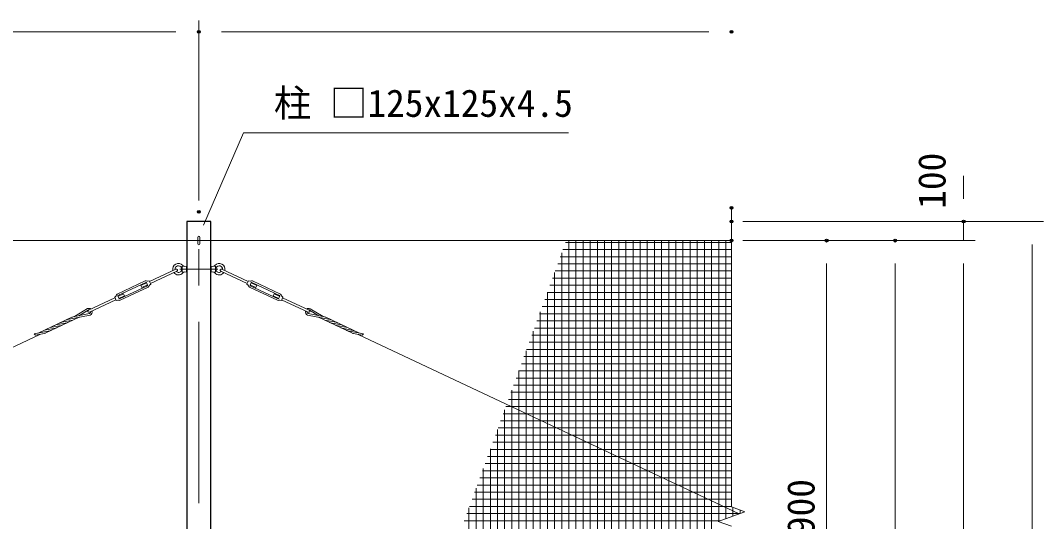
# Model space of a CAD drawing. Units: millimetres, scale not verified. Extents: x -12599 to 12601, y -8909 to 8911.
# Drawn here: x -955 to 4423, y 2328 to 4961 of the extents above; entities that cross this region are included whole.
import ezdxf
from ezdxf.enums import TextEntityAlignment as Align

# ---------------------------------------------------------------- set-up
doc = ezdxf.new("R2010")
doc.units = ezdxf.units.MM
doc.header["$LTSCALE"] = 30
doc.header["$PDMODE"] = 32
doc.header["$PDSIZE"] = 15
doc.linetypes.add('USER1', pattern=[50.8, 31.75, -6.35, 6.35, -6.35])
for name, color, linetype, lineweight in [('0-0_D-BMK', 2, 'USER1', 13), ('0-1_D-STR1', 1, 'Continuous', 25), ('0-2_D-STR3', 3, 'Continuous', 13), ('0-4_D-STR-DIM', 7, 'Continuous', 13), ('0-7_D-STR-TXT', 7, 'Continuous', 13), ('0-9_D-STR2', 7, 'Continuous', 13)]:
    doc.layers.add(name, color=color, linetype=linetype, lineweight=lineweight)
doc.layers.add('0-6_Defpoints', color=8, linetype='Continuous')
doc.styles.add('ＭＳ ゴシック', font='')
doc.styles.get('ＭＳ ゴシック').set_extended_font_data('MS Gothic')

msp = doc.modelspace()

# ---------------------------------------------------------------- linework, layer by layer
at = {"layer": '0-0_D-BMK'}
for p, q in [((-17.02, -2146.93), (-17.02, 3955.07)), ((-117.02, 3654.07), (82.98, 3654.07))]:
    msp.add_line(p, q, dxfattribs=at)
at = {"layer": '0-1_D-STR1'}
msp.add_lwpolyline([(45.48, 3904.07), (-79.52, 3904.07), (-79.52, -1895.93), (45.48, -1895.93)], close=True, dxfattribs=at)
at = {"layer": '0-2_D-STR3'}
for p, q in [((-23.02, 3821.07), (-23.02, 3787.07)), ((-11.02, 3821.07), (-11.02, 3787.07)), ((-9235.33, 3804.07), (2782.98, 3804.07)), ((-105.3, 3667.57), (-108.74, 3662.07)), ((-108.74, 3662.07), (-108.74, 3646.07)), ((-82.3, 3669.07), (-105.3, 3667.57)), ((-105.3, 3667.57), (-105.3, 3654.07)), ((-82.3, 3669.07), (-82.3, 3639.07)), ((-82.3, 3662.07), (-79.52, 3662.07)), ((45.48, 3662.07), (48.26, 3662.07)), ((48.26, 3669.07), (48.26, 3639.07)), ((71.26, 3667.57), (71.26, 3640.57)), ((74.7, 3662.07), (74.7, 3646.07)), ((-137.26, 3654.6), (-276.62, 3589.06)), ((-132.15, 3643.74), (-271.51, 3578.21)), ((-105.3, 3640.57), (-108.74, 3646.07)), ((-105.3, 3640.57), (-105.3, 3654.07)), ((-82.3, 3639.07), (-105.3, 3640.57)), ((-82.3, 3646.07), (-79.52, 3646.07)), ((45.48, 3646.07), (48.26, 3646.07)), ((48.26, 3639.07), (71.26, 3640.57)), ((71.26, 3640.57), (74.7, 3646.07)), ((98.11, 3643.74), (237.46, 3578.18)), ((103.22, 3654.6), (242.57, 3589.04)), ((-298.92, 3591.84), (-445.51, 3522.89)), ((-295.3, 3584.15), (-441.9, 3515.2)), ((-287.21, 3566.95), (-433.81, 3498.01)), ((-283.6, 3559.26), (-430.19, 3490.32)), ((-292, 3581.83), (-321.86, 3567.79)), ((-286.25, 3569.61), (-292.64, 3583.19)), ((-278.32, 3592.68), (-286.09, 3590.88)), ((-269.81, 3574.59), (-278.32, 3592.68)), ((-269.81, 3574.59), (-276.15, 3569.75)), ((235.75, 3574.56), (244.27, 3592.65)), ((235.75, 3574.56), (242.1, 3569.72)), ((244.27, 3592.65), (252.04, 3590.85)), ((249.54, 3559.23), (396.13, 3490.26)), ((252.2, 3569.58), (258.59, 3583.16)), ((253.16, 3566.92), (399.74, 3497.95)), ((257.95, 3581.8), (287.81, 3567.75)), ((261.25, 3584.11), (407.83, 3515.14)), ((264.87, 3591.8), (411.45, 3522.83)), ((-457.6, 3503.95), (-596.96, 3438.41)), ((-436.47, 3498.97), (-442.86, 3512.54)), ((-412.36, 3525.23), (-442.22, 3511.18)), ((-407.25, 3514.37), (-437.11, 3500.33)), ((-407.25, 3514.37), (-412.36, 3525.23)), ((373.18, 3514.32), (378.29, 3525.17)), ((373.18, 3514.32), (403.04, 3500.27)), ((378.29, 3525.17), (408.15, 3511.12)), ((402.41, 3498.91), (408.79, 3512.48)), ((423.54, 3503.89), (562.88, 3438.32)), ((-601.92, 3446.44), (-671.07, 3404.71)), ((-452.49, 3493.09), (-591.85, 3427.55)), ((-450.79, 3489.47), (-443.02, 3491.28)), ((416.72, 3489.41), (408.95, 3491.22)), ((418.43, 3493.03), (557.77, 3427.46)), ((567.85, 3446.35), (636.98, 3404.6)), ((-861.72, 3317.81), (-684.57, 3401.12)), ((-824.3, 3317.77), (-646.29, 3401.49)), ((-588.84, 3412.92), (-707.74, 3389.25)), ((-591.1, 3420.63), (-677.66, 3403.4)), ((-598.32, 3439.27), (-647.96, 3409.31)), ((554.76, 3412.83), (673.65, 3389.14)), ((557.01, 3420.54), (643.57, 3403.29)), ((564.24, 3439.18), (613.88, 3409.21)), ((790.2, 3317.64), (612.2, 3401.39)), ((827.62, 3317.67), (650.48, 3401.02)), ((-770.2, 3344.19), (-828.05, 3332.67)), ((-740.12, 3358.33), (-797.97, 3346.81)), ((-710.04, 3372.48), (-767.89, 3360.96)), ((-679.96, 3386.62), (-737.82, 3375.1)), ((645.87, 3386.52), (703.72, 3374.99)), ((675.95, 3372.37), (733.8, 3360.84)), ((706.03, 3358.22), (763.88, 3346.68)), ((736.1, 3344.06), (793.96, 3332.53)), ((-9654.15, -827.72), (-852.93, 3311.4)), ((-800.28, 3330.04), (-882.95, 3313.58)), ((-830.36, 3315.89), (-875.51, 3306.9)), ((766.18, 3329.91), (848.85, 3313.44)), ((796.26, 3315.76), (841.4, 3306.76)), ((820, 3311.03), (2823.97, 2368.99))]:
    msp.add_line(p, q, dxfattribs=at)
for points in [[(48.26, 3669.07), (71.26, 3667.57), (74.7, 3662.07)], [(-286.89, 3570.97), (-316.76, 3556.93), (-321.86, 3567.79)], [(252.84, 3570.94), (282.7, 3556.89), (287.81, 3567.75)], [(-450.79, 3489.47), (-459.3, 3507.57), (-452.96, 3512.4)], [(416.72, 3489.41), (425.24, 3507.51), (418.89, 3512.34)]]:
    msp.add_lwpolyline(points, dxfattribs=at)
for centre, radius, start, end in [((-17.02, 3821.07), 6, 0, 180), ((-17.02, 3787.07), 6, 180, 0), ((-124.3, 3654.07), 30, 40.33299, 193.65013), ((-124.3, 3654.07), 17.5, 27.20289, 185.13605), ((-90.76, 3682.54), 14, 220.33299, 273.7314), ((56.72, 3682.54), 14, 266.2686, 319.66701), ((90.26, 3654.07), 30, 346.33902, 139.66701), ((90.26, 3654.07), 17.5, 354.85311, 152.79711), ((-124.3, 3654.07), 30, 216.72405, 319.66701), ((-134.71, 3649.17), 6, 295.18709, 115.18709), ((-124.3, 3654.07), 17.5, 225.23813, 332.79711), ((-90.76, 3625.59), 14, 86.2686, 139.66701), ((-90.76, 3625.59), 14, 86.2686, 139.66701), ((56.72, 3625.59), 14, 40.33299, 93.7314), ((90.26, 3654.07), 30, 220.33299, 323.26511), ((90.26, 3654.07), 17.5, 207.20289, 314.75102), ((100.67, 3649.17), 6, 64.80206, 244.80206), ((-294.45, 3582.34), 10.5, 59.06821, 115.18709), ((-294.45, 3582.34), 2, 25.18709, 115.18709), ((-287, 3594.77), 4, 239.06821, 283.08784), ((-288.06, 3568.76), 2, 295.18709, 25.18709), ((-288.06, 3568.76), 10.5, 295.18709, 351.30597), ((-273.73, 3566.57), 4, 127.28634, 171.30597), ((239.68, 3566.54), 4, 8.68318, 52.70281), ((254.01, 3568.73), 10.5, 188.68318, 244.80206), ((254.01, 3568.73), 2, 154.80206, 244.80206), ((252.95, 3594.74), 4, 256.90132, 300.92095), ((260.4, 3582.3), 10.5, 64.80206, 120.92095), ((260.4, 3582.3), 2, 64.80206, 154.80206), ((-455.38, 3515.58), 4, 307.28634, 351.30597), ((-441.05, 3513.39), 10.5, 115.18709, 171.30597), ((-441.05, 3513.39), 2, 115.18709, 205.18709), ((-434.66, 3499.82), 2, 205.18709, 295.18709), ((400.6, 3499.76), 2, 244.80206, 334.80206), ((406.98, 3513.33), 2, 334.80206, 64.80206), ((406.98, 3513.33), 10.5, 8.68318, 64.80206), ((421.32, 3515.52), 4, 188.68318, 232.70281), ((-595, 3429.84), 18, 53.69765, 112.36212), ((-442.12, 3487.38), 4, 59.06821, 103.08784), ((-434.66, 3499.82), 10.5, 239.06821, 295.18709), ((400.6, 3499.76), 10.5, 244.80206, 300.92095), ((408.05, 3487.32), 4, 76.90132, 120.92095), ((560.92, 3429.75), 18, 67.62703, 126.2915), ((-701.88, 3359.83), 30, 101.26073, 115.18709), ((-671.8, 3373.97), 30, 101.26073, 115.18709), ((-685.82, 3416.05), 30, 281.26064, 295.18709), ((-594.41, 3432.98), 6, 115.18709, 295.18709), ((-595, 3429.84), 10, 84.41143, 109.36165), ((-595, 3429.84), 10, 292.99737, 5.2595), ((-595, 3429.84), 18, 290.01137, 13.5539), ((560.92, 3429.75), 18, 166.43526, 249.97778), ((560.92, 3429.75), 10, 174.72965, 246.99179), ((560.33, 3432.89), 6, 244.80206, 64.80206), ((560.92, 3429.75), 10, 70.62751, 95.57772), ((651.74, 3415.94), 30, 244.80206, 258.72852), ((637.71, 3373.87), 30, 64.80206, 78.72842), ((667.78, 3359.72), 30, 64.80206, 78.72842), ((-792.12, 3317.39), 30, 101.26073, 115.18709), ((-762.04, 3331.54), 30, 101.26073, 115.18709), ((-776.06, 3373.61), 30, 281.26064, 295.18709), ((-731.96, 3345.68), 30, 101.26073, 115.18709), ((-745.98, 3387.75), 30, 281.26064, 295.18709), ((-715.9, 3401.9), 30, 281.26064, 295.18709), ((681.81, 3401.79), 30, 244.80206, 258.72852), ((711.89, 3387.64), 30, 244.80206, 258.72852), ((697.86, 3345.57), 30, 64.80206, 78.72842), ((741.97, 3373.48), 30, 244.80206, 258.72852), ((727.94, 3331.41), 30, 64.80206, 78.72842), ((758.01, 3317.26), 30, 64.80206, 78.72842), ((-831.89, 3363.06), 71.11, 224.10121, 232.16536), ((-822.2, 3303.24), 30, 101.26073, 115.18709), ((-836.22, 3345.32), 30, 281.26064, 295.18709), ((-806.14, 3359.46), 30, 281.26064, 295.18709), ((772.04, 3359.33), 30, 244.80206, 258.72852), ((802.12, 3345.18), 30, 244.80206, 258.72852), ((788.09, 3303.11), 30, 64.80206, 78.72842), ((797.8, 3362.93), 71.11, 307.82379, 315.88794)]:
    msp.add_arc(centre, radius, start, end, dxfattribs=at)
at = {"layer": '0-4_D-STR-DIM'}
for p, q in [((-17.02, 4015.07), (-17.02, 4960.8)), ((-17.02, 4015.07), (-17.02, 4960.8)), ((-9897.02, 4900.8), (-137.02, 4900.8)), ((102.98, 4900.8), (2662.98, 4900.8)), ((4002.98, 4024.07), (4002.98, 4144.07)), ((2782.98, 2405.37), (2782.98, 3976.47)), ((2842.98, 3904.07), (4062.98, 3904.07)), ((2842.98, 3904.07), (4422.98, 3904.07)), ((4002.98, 3804.07), (4002.98, 3904.07)), ((2842.98, 3804.07), (3342.98, 3804.07)), ((2842.98, 3804.07), (3702.98, 3804.07)), ((2842.98, 3804.07), (4062.98, 3804.07)), ((2842.98, 3804.07), (4062.98, 3804.07)), ((4362.98, 3784.07), (4362.98, -1775.93)), ((3282.98, 1024.07), (3282.98, 3684.07)), ((3642.98, -975.93), (3642.98, 3684.07)), ((4002.98, 3684.07), (4002.98, -1075.93)), ((4002.98, 3684.07), (4002.98, 3564.07)), ((2712.5, 2328.41), (2853.46, 2379.72)), ((2853.46, 2379.72), (2782.98, 2405.37)), ((2782.98, 2302.76), (2712.5, 2328.41))]:
    msp.add_line(p, q, dxfattribs=at)
at = {"layer": '0-6_Defpoints'}
for p in [(-17.02, 4900.8), (2782.98, 4900.8), (2782.98, 3976.47), (-17.02, 3955.07), (2782.98, 3904.07), (4002.98, 3904.07), (2782.98, 3804.07), (3282.98, 3804.07), (3642.98, 3804.07)]:
    msp.add_point(p, dxfattribs=at)
at = {"layer": '0-7_D-STR-TXT'}
msp.add_lwpolyline([(1925.29, 4370.17), (218.46, 4370.17), (7.21, 3884.67)], dxfattribs=at)
at = {"layer": '0-9_D-STR2'}
for p, q in [((1910.45, 3794.59), (2782.98, 3794.59)), ((1927.92, -1095.93), (1927.92, 3804.07)), ((1965.42, -1095.93), (1965.42, 3804.07)), ((2002.92, -1095.93), (2002.92, 3804.07)), ((2040.42, -1095.93), (2040.42, 3804.07)), ((2077.92, -1095.93), (2077.92, 3804.07)), ((2115.42, -1095.93), (2115.42, 3804.07)), ((2152.92, -1095.93), (2152.92, 3804.07)), ((2190.42, -1095.93), (2190.42, 3804.07)), ((2227.92, -1095.93), (2227.92, 3804.07)), ((2265.42, -1095.93), (2265.42, 3804.07)), ((2302.92, -1095.93), (2302.92, 3804.07)), ((2340.42, -1095.93), (2340.42, 3804.07)), ((2377.92, -1095.93), (2377.92, 3804.07)), ((2415.42, -1095.93), (2415.42, 3804.07)), ((2452.92, -1095.93), (2452.92, 3804.07)), ((2490.42, -1095.93), (2490.42, 3804.07)), ((2527.92, -1095.93), (2527.92, 3804.07)), ((2565.42, -1095.93), (2565.42, 3804.07)), ((2602.92, -1095.93), (2602.92, 3804.07)), ((2640.42, -1095.93), (2640.42, 3804.07)), ((2677.92, -1095.93), (2677.92, 3804.07)), ((2715.42, 2329.48), (2715.42, 3804.07)), ((2752.92, 2343.12), (2752.92, 3804.07)), ((1883.15, 3719.59), (2782.98, 3719.59)), ((1890.42, -1095.93), (1890.42, 3739.56)), ((1896.8, 3757.09), (2782.98, 3757.09)), ((1869.5, 3682.09), (2782.98, 3682.09)), ((1842.2, 3607.09), (2782.98, 3607.09)), ((1852.92, -1095.93), (1852.92, 3636.53)), ((1855.85, 3644.59), (2782.98, 3644.59)), ((1828.55, 3569.59), (2782.98, 3569.59)), ((1814.9, 3532.09), (2782.98, 3532.09)), ((1815.42, -1095.93), (1815.42, 3533.5)), ((1787.61, 3457.09), (2782.98, 3457.09)), ((1801.25, 3494.59), (2782.98, 3494.59)), ((1773.96, 3419.59), (2782.98, 3419.59)), ((1777.92, -1095.93), (1777.92, 3430.47)), ((1746.66, 3344.59), (2782.98, 3344.59)), ((1760.31, 3382.09), (2782.98, 3382.09)), ((1733.01, 3307.09), (2782.98, 3307.09)), ((1740.42, -1095.93), (1740.42, 3327.44)), ((1705.71, 3232.09), (2782.98, 3232.09)), ((1719.36, 3269.59), (2782.98, 3269.59)), ((1692.06, 3194.59), (2782.98, 3194.59)), ((1702.92, -1095.93), (1702.92, 3224.41)), ((1664.77, 3119.59), (2782.98, 3119.59)), ((1665.42, -1095.93), (1665.42, 3121.38)), ((1678.41, 3157.09), (2782.98, 3157.09)), ((1651.12, 3082.09), (2782.98, 3082.09)), ((1627.92, -1095.93), (1627.92, 3018.35)), ((1637.47, 3044.59), (2782.98, 3044.59)), ((1610.17, 2969.59), (2782.98, 2969.59)), ((1623.82, 3007.09), (2782.98, 3007.09)), ((1590.42, -1095.93), (1590.42, 2915.32)), ((1596.52, 2932.09), (2782.98, 2932.09)), ((1569.22, 2857.09), (2782.98, 2857.09)), ((1582.87, 2894.59), (2782.98, 2894.59)), ((1552.92, -1095.93), (1552.92, 2812.29)), ((1555.57, 2819.59), (2782.98, 2819.59)), ((1528.28, 2744.59), (2782.98, 2744.59)), ((1541.93, 2782.09), (2782.98, 2782.09)), ((1514.63, 2707.09), (2782.98, 2707.09)), ((1515.42, -1095.93), (1515.42, 2709.25)), ((1500.98, 2669.59), (2782.98, 2669.59)), ((1473.68, 2594.59), (2782.98, 2594.59)), ((1477.92, -1095.93), (1477.92, 2606.22)), ((1487.33, 2632.09), (2782.98, 2632.09)), ((1460.03, 2557.09), (2782.98, 2557.09)), ((1432.73, 2482.09), (2782.98, 2482.09)), ((1440.42, -1095.93), (1440.42, 2503.19)), ((1446.38, 2519.59), (2782.98, 2519.59)), ((1419.09, 2444.59), (2782.98, 2444.59)), ((1391.79, 2369.59), (2825.62, 2369.59)), ((1402.92, -1095.93), (1402.92, 2400.16)), ((1405.44, 2407.09), (2782.98, 2407.09)), ((2790.42, 2356.77), (2790.42, 2402.66)), ((2827.92, 2370.42), (2827.92, 2389.01)), ((1378.14, 2332.09), (2722.59, 2332.09))]:
    msp.add_line(p, q, dxfattribs=at)

# ---------------------------------------------------------------- texts
at = {"layer": '0-4_D-STR-DIM', "style": 'ＭＳ ゴシック'}
for s, p in [('100', (3951.27, 3971.31)), ('2900', (3262.74, 2158.32))]:
    msp.add_text(s, height=144.3, rotation=90, dxfattribs=at).set_placement(p, align=Align.BOTTOM_LEFT)
at = {"layer": '0-7_D-STR-TXT', "style": 'ＭＳ ゴシック'}
msp.add_text('柱 □125x125x4.5', height=144.3, dxfattribs=at).set_placement((377.32, 4410.98), align=Align.BOTTOM_LEFT)

doc.saveas('drawing.dxf')
